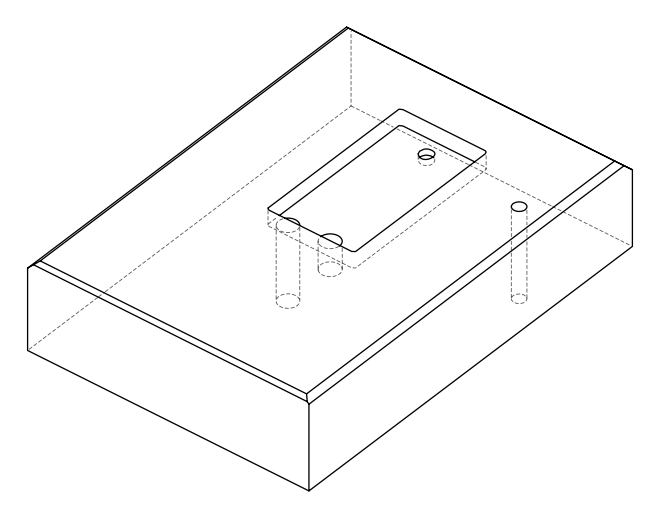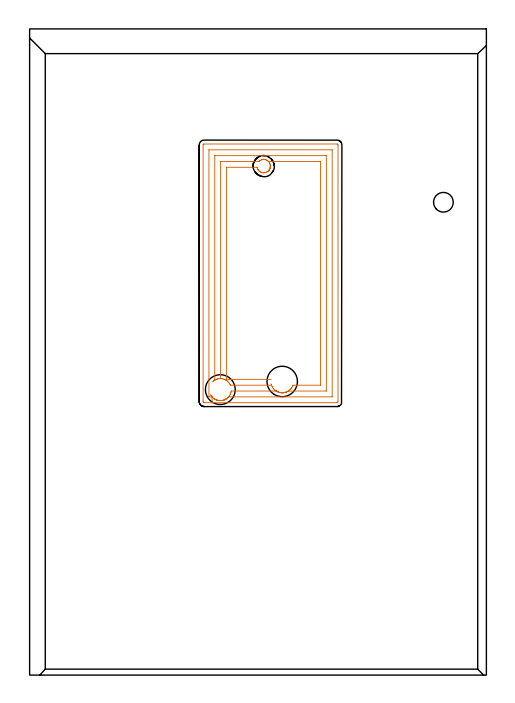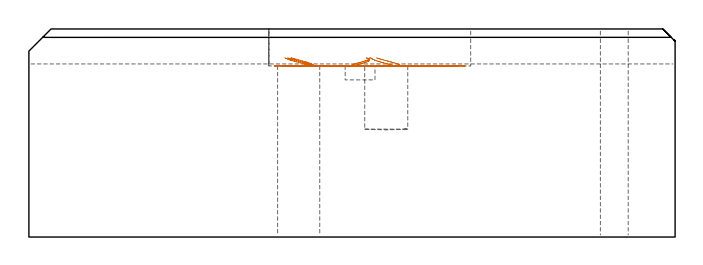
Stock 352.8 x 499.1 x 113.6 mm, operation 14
(PLAN: 14 operations, 9 tool changes, 204 min)
(1 INDEXABLE_INSERT_DRILL_THROUGH_HOLE_FROM_SOLID | STEP1HOLE | NXT0302_017 | 0.39 min | 47127 mm3)
(2 INDEXABLE_INSERT_DRILL_BLIND_HOLE_FROM_SOLID | STEP1POCKET | NXT0302_018 | 0.15 min | 23744 mm3)
(3 SPOT_DRILL | STEP1HOLE_1 | NXT0321_9005460120000 | 0.03 min | 2 mm3)
(4 SPOT_DRILL_1 | STEP1POCKET_1 | NXT0321_9005460120000 | 0.04 min | 2192 mm3)
(5 DRILL_BLIND_HOLE_INTO_CENTER | STEP1HOLE_1 | UGT0301_494 | 0.07 min | 984 mm3)
(6 GUN_DRILL_THROUGH_HOLE | STEP1HOLE_1 | UGT0307_006 | 0.56 min | 6346 mm3)
(7 DRILL_TO_ENLARGE_THROUGH_HOLE | STEP1HOLE_1 | UGT0301_282 | 0.49 min | 13220 mm3)
(8 DRILL_BLIND_HOLE_INTO_CENTER_1 | STEP1POCKET_1 | NXT0301_128 | 0.04 min | 813 mm3)
(9 MILL_ROUGH_BLIND_HOLE_CONTOUR | STEP1POCKET_1 | UGT0201_129 | Spiral | 0.18 min | 2060 mm3)
(10 AREA_MILL | FG_CHAMFER_SURFACE | UGT0205_001 | 5.6 min | 3683 mm3)
(11 AREA_MILL_1 | FG_CHAMFER_SURFACE_1 | UGT0205_001 | 19.61 min | 36355 mm3)
(12 AREA_MILL_2 | FG_CHAMFER_SURFACE_2 | UGT0205_001 | 19.81 min | 63364 mm3)
(13 AREA_MILL_3 | FG_CHAMFER_SURFACE_3 | UGT0205_001 | 11.74 min | 10773 mm3)
(14 MILL_RECTANGULAR_POCKET | POCKET_RECTANGULAR_STRAIGHT | UGT0201_014 | Follow Part, ap 1.5, ae 75% | 145.28 min | 437284 mm3)
(TOOL NXT0302_017 | Index. Insert Drill 23mm [880-D2300L25-05] | D23 PA176 FL115 Z2)
(TOOL NXT0302_018 | Index. Insert Drill 23.5mm [880-D2350L25-03] | D23.5 PA176 FL71 Z2)
(TOOL NXT0321_9005460120000 | NC Spot Drill, 142deg, 12mm, Carbide, Uncoated | D12 PA142 FL30 Z2)
(TOOL UGT0301_494 | Carbide Drill 9.9 mm | D9.9 PA118 FL87 Z2)
(TOOL UGT0307_006 | Gun Drill 9 mm | D9 PA130 FL24 Z1)
(TOOL UGT0301_282 | Twist Drill 15.2 mm | D15.2 PA118 FL120 Z2)
(TOOL NXT0301_128 | Carbide Drill 12mm [861.1-1200-036A1-GP GC34] | D12 PA150 FL37.4 Z2)
(TOOL UGT0201_129 | Carbide End Mill 11.9 | D11.9 FL15 Z4)
(TOOL UGT0205_001 | Chamfer Mill 20 x 3 x 45 deg. | D20 FL50 Z2)
(TOOL UGT0201_014 | End mill 6 mm | D6 FL24 Z4)
(OP 14 MILL_RECTANGULAR_POCKET, part 3 of 3)
G0 X189.721 Y219.902 Z97.843
G1 X190.529 Y219.341 Z97.579 F250.
X190.755 Y219.206 Z97.509
X191.209 Y218.965 Z97.371
X191.999 Y218.62 Z97.14
X192.391 Y218.472 Z97.028
X193.424 Y218.206 Z96.742
X194.481 Y218.066 Z96.456
X195.547 Y218.055 Z96.171
X195.965 Y218.096 Z96.058
X196.381 Y218.138 Z95.946
X197.532 Y218.388 Z95.63
X197.928 Y218.524 Z95.518
X198.683 Y218.821 Z95.301
X199.418 Y219.194 Z95.08
X200.197 Y219.69 Z94.832
X200.538 Y219.935 Z94.72
X201.174 Y220.491 Z94.494
X201.754 Y221.106 Z94.267
X202.272 Y221.773 Z94.041
X202.497 Y222.127 Z93.928
X202.952 Y222.944 Z93.678
X203.136 Y223.322 Z93.565
X203.212 Y223.504 Z93.512
X203.351 Y223.9 Z93.4
X224.7 F500.
Y396.7
X184.462
G0 X185.768 Y394.394 Z97.843
G1 X185.917 Y393.796 Z97.678 F250.
X185.947 Y393.326 Z97.552
X185.92 Y392.488 Z97.327
X185.852 Y392.058 Z97.21
X185.643 Y391.386 Z97.022
X185.346 Y390.651 Z96.809
X185.328 Y390.616 Z96.799
X185.01 Y390.141 Z96.646
X184.597 Y389.614 Z96.466
X184.498 Y389.502 Z96.426
X184.041 Y389.094 Z96.262
X183.662 Y388.831 Z96.138
X183.389 Y388.649 Z96.05
X182.738 Y388.322 Z95.855
X182.514 Y388.245 Z95.792
X182.153 Y388.141 Z95.691
X181.484 Y387.989 Z95.507
X180.878 Y387.956 Z95.345
X180.21 Y387.982 Z95.165
X179.61 Y388.083 Z95.002
X179.172 Y388.223 Z94.879
X179.006 Y388.283 Z94.832
X178.309 Y388.584 Z94.629
X177.907 Y388.84 Z94.501
X177.783 Y388.935 Z94.459
X177.091 Y389.519 Z94.216
X176.587 Y390.155 Z93.999
X176.426 Y390.393 Z93.922
X176.214 Y390.741 Z93.813
X175.949 Y391.377 Z93.628
X175.786 Y391.936 Z93.472
X175.765 Y392.014 Z93.451
X175.735 Y392.2 Z93.4
X152. F500.
Y228.4
X186.501
G0 X184.191 Y389.228 Z97.843
G1 X184.498 Y389.502 Z97.733 F250.
X184.597 Y389.614 Z97.692
X185.01 Y390.141 Z97.513
X185.328 Y390.616 Z97.36
X185.346 Y390.651 Z97.349
X185.643 Y391.386 Z97.137
X185.852 Y392.058 Z96.948
X185.92 Y392.488 Z96.832
X185.947 Y393.326 Z96.607
X185.917 Y393.796 Z96.481
X185.734 Y394.531 Z96.278
X185.509 Y395.205 Z96.087
X185.296 Y395.621 Z95.962
X185.248 Y395.697 Z95.938
X184.693 Y396.484 Z95.68
X184.068 Y397.067 Z95.451
X183.304 Y397.615 Z95.199
X183.216 Y397.663 Z95.172
X182.813 Y397.837 Z95.055
X182.103 Y398.085 Z94.853
X181.52 Y398.204 Z94.694
X180.857 Y398.239 Z94.516
X180.223 Y398.224 Z94.346
X179.615 Y398.106 Z94.18
X178.933 Y397.903 Z93.989
X178.424 Y397.681 Z93.841
X177.621 Y397.153 Z93.583
X177.496 Y397.06 Z93.541
X177.111 Y396.7 Z93.4
X147.5 F500.
Y228.993
G0 X186.585 Y224.756 Z97.843
G1 X186.588 Y224.74 Z97.838 F250.
X186.778 Y224.073 Z97.653
X186.927 Y223.682 Z97.541
X187.272 Y222.895 Z97.31
X187.515 Y222.439 Z97.172
X187.649 Y222.215 Z97.102
X188.221 Y221.395 Z96.834
X188.883 Y220.644 Z96.566
X188.955 Y220.572 Z96.539
X189.702 Y219.916 Z96.272
X190.529 Y219.341 Z96.002
X190.755 Y219.206 Z95.932
X191.209 Y218.965 Z95.794
X191.999 Y218.62 Z95.563
X192.391 Y218.472 Z95.451
X193.424 Y218.206 Z95.165
X194.481 Y218.066 Z94.879
X195.547 Y218.055 Z94.593
X195.965 Y218.096 Z94.481
X196.381 Y218.138 Z94.369
X197.532 Y218.388 Z94.053
X197.928 Y218.524 Z93.941
X198.683 Y218.821 Z93.724
X199.418 Y219.194 Z93.503
X199.742 Y219.4 Z93.4
X229.2 F500.
Y401.2
X143.
Y227.821
G0 X141.254 Y226.47 Z97.843
G1 X141.855 Y227.026 Z97.623 F250.
X142.06 Y227.192 Z97.553
X142.554 Y227.549 Z97.39
X143.248 Y227.972 Z97.172
X144.046 Y228.349 Z96.935
X144.828 Y228.632 Z96.712
X145.224 Y228.751 Z96.602
X146.202 Y228.936 Z96.335
X147.196 Y229.005 Z96.068
X148.191 Y228.959 Z95.801
X149.173 Y228.796 Z95.534
X150.13 Y228.521 Z95.267
X151.049 Y228.136 Z95.001
X151.411 Y227.937 Z94.89
X152.205 Y227.44 Z94.639
X152.543 Y227.201 Z94.528
X153.166 Y226.662 Z94.307
X153.735 Y226.066 Z94.086
X154.243 Y225.418 Z93.866
X154.486 Y225.038 Z93.745
X154.938 Y224.226 Z93.496
X155.086 Y223.9 Z93.4
X186.847 F500.
G0 X143.151 Y213.085 Z97.843
G1 X143.269 Y213.019 Z97.807 F250.
X144.061 Y212.644 Z97.572
X144.76 Y212.391 Z97.373
X145.682 Y212.158 Z97.118
X146.087 Y212.08 Z97.007
X147.156 Y211.995 Z96.72
X148.227 Y212.044 Z96.433
X149.284 Y212.228 Z96.145
X150.309 Y212.543 Z95.858
X150.687 Y212.707 Z95.747
X151.481 Y213.1 Z95.51
X151.589 Y213.162 Z95.477
X152.175 Y213.539 Z95.29
X152.702 Y213.938 Z95.113
X152.881 Y214.091 Z95.05
X153.504 Y214.691 Z94.818
X153.626 Y214.825 Z94.769
X154.105 Y215.41 Z94.567
X154.398 Y215.825 Z94.431
X154.571 Y216.1 Z94.344
X155.004 Y216.911 Z94.097
X155.177 Y217.287 Z93.986
X155.468 Y218.126 Z93.749
X155.67 Y218.99 Z93.511
X155.723 Y219.4 Z93.4
X190.443 F500.
G0 X139.735 Y216.653 Z97.843
G1 X140.02 Y216.118 Z97.68 F250.
X140.364 Y215.588 Z97.511
X140.47 Y215.441 Z97.463
X141.105 Y214.684 Z97.198
X141.878 Y213.955 Z96.913
X142.587 Y213.429 Z96.677
X142.987 Y213.177 Z96.55
X143.269 Y213.019 Z96.463
X144.061 Y212.644 Z96.228
X144.76 Y212.391 Z96.029
X145.682 Y212.158 Z95.774
X146.087 Y212.08 Z95.664
X147.156 Y211.995 Z95.377
X148.227 Y212.044 Z95.089
X149.284 Y212.228 Z94.802
X150.309 Y212.543 Z94.515
X150.687 Y212.707 Z94.404
X151.481 Y213.1 Z94.167
X151.589 Y213.162 Z94.133
X152.175 Y213.539 Z93.947
X152.702 Y213.938 Z93.77
X152.881 Y214.091 Z93.706
X153.504 Y214.691 Z93.475
X153.626 Y214.825 Z93.426
X153.688 Y214.9 Z93.4
X233.7 F500.
Y405.7
X138.5
Y214.9
X140.924
Y210.4
X237.5
G3 X238.2 Y211.1 R0.7
G1 Y409.5
G3 X237.5 Y410.2 R0.7
G1 X134.7
G3 X134. Y409.5 R0.7
G1 Y211.1
G3 X134.7 Y210.4 R0.7
G1 X140.924
X141.924
G0 Z123.6
M5
M2
